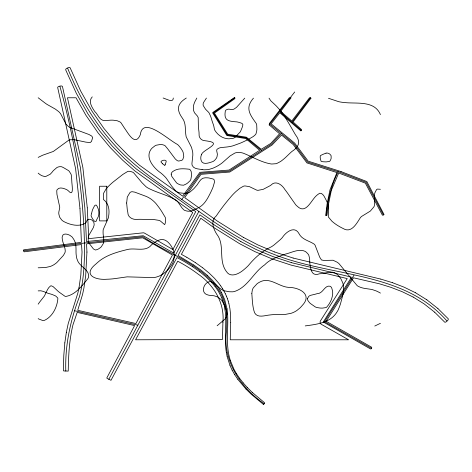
<?xml version="1.0" encoding="UTF-8"?>
<svg xmlns="http://www.w3.org/2000/svg" width="472" height="472" viewBox="0 0 472 472"><rect width="100%" height="100%" fill="white"/><g stroke="black" fill="none" stroke-linecap="round" stroke-linejoin="round"><path stroke-width="0.71" d="M65.803 371.022C64.935 345.457 70.328 320.335 79.485 296.611C83.526 281.241 84.447 265.252 84.494 249.417A286.828 286.828 0 0 0 84.388 241.888C83.243 189.248 74.122 137.181 59.956 86.523M173.295 98.011L173.118 99.155A2.142 2.142 0 0 1 172.427 100.147A1.552 1.552 0 0 1 171.938 100.4L170.516 100.471A11.517 11.517 0 0 1 169.2 100.276L163.123 97.993M230.69 322.435L230.259 339.787L348.584 339.787L321.314 324.311A2.443 2.443 0 0 1 320.458 320.877L347.227 278.586L291.224 265.14A2.443 2.443 0 0 1 291.035 265.081L272.108 258.886A2.443 2.443 0 0 1 271.919 258.815L255.039 251.694A2.443 2.443 0 0 1 254.862 251.611L239.776 243.788A2.443 2.443 0 0 1 239.599 243.694L213.45 227.303M64.823 342.902L63.785 355.64L63.372 370.603L63.732 370.962L68.245 371.086C68.458 355.569 69.278 339.94 72.965 324.813L77.19 312.387L134.608 325.591L106.837 377.877L107.026 378.373L111.003 380.296L176.764 257.818L177.26 257.688L184.381 261.588L192.659 266.715M326.193 215.627C327.68 200.382 331.22 185.478 338.188 171.755M79.084 287.277L80.818 275.188L82.034 252.06L81.526 244.549L24.267 251.812L23.818 251.523L23.6 249.847L81.402 242.337L79.975 208.459M64.829 342.878L66.346 332.359M79.078 287.3L77.862 293.071L68.228 323.556L66.351 332.335M91.538 213.521L92.282 210.618A11.062 11.062 0 0 1 92.66 209.48L94.518 205.839A2.732 2.732 0 0 1 95.191 205.267L96.093 204.995L96.866 205.928A19.736 19.736 0 0 1 97.385 206.836C99.338 210.595 99.592 215.568 96.99 219.102A9.216 9.216 0 0 0 96.654 219.852C95.798 224.985 91.957 217.999 91.155 216.064A2.726 2.726 0 0 1 91.108 215.456L91.45 213.828M165.412 164.091L165.955 162.35A10.779 10.779 0 0 0 166.132 161.654L166.162 161.105A0.702 0.702 0 0 0 166.02 160.787L165.389 160.386A3.451 3.451 0 0 0 163.92 160.214A5.204 5.204 0 0 0 161.802 160.863L161.046 161.613A0.678 0.678 0 0 0 161.023 161.984L162.569 163.766M165.353 164.28L165.017 165.23L164.645 165.212M108.825 379.335L198.848 211.45M201.597 154.568C201.886 150.603 220.052 144.261 210.872 141.753A60.215 60.215 0 0 0 208.96 141.346A48.663 48.663 0 0 0 205.373 140.768L203.243 140.408A5.876 5.876 0 0 1 199.821 137.618L199.473 136.933A5.192 5.192 0 0 1 199.16 135.806L199.06 133.44A16.119 16.119 0 0 0 199.019 132.284L198.382 126.744A12.832 12.832 0 0 1 198.358 125.758L198.21 117.622L197.373 116.012L194.517 112.808L193.567 110.531L193.485 108.318A9.475 9.475 0 0 0 193.508 107.622L193.49 106.1A6.195 6.195 0 0 1 193.567 105.327L194.517 102.418L196.794 98.052M353.982 275.194L324.559 321.686L371.393 348.259M253.446 98.146C244.708 108.082 250.089 114.843 256.255 123.499A9.375 9.375 0 0 1 256.703 124.95L256.892 129.192A26.574 26.574 0 0 1 256.685 131.069L256.007 133.753A4.649 4.649 0 0 1 255.44 134.685L253.364 136.473L249.063 138.969A102.477 102.477 0 0 1 245.169 140.951A107.486 107.486 0 0 1 240.036 143.264L233.091 145.777A35.925 35.925 0 0 1 230.861 146.332L228.631 146.745A48.374 48.374 0 0 1 224.536 147.211L220.359 147.695A11.694 11.694 0 0 0 219.014 148.119L217.126 149.217A1.298 1.298 0 0 0 216.884 149.636L216.737 150.249A2.921 2.921 0 0 0 216.701 150.822L217.403 154.25L216.996 156.834A8.407 8.407 0 0 1 216.253 158.403L214.766 160.203A9.776 9.776 0 0 1 212.996 161.501C209.474 162.734 202.541 165.578 201.09 160.315A8.756 8.756 0 0 1 200.83 157.182L200.865 156.852A7.021 7.021 0 0 1 201.178 155.548A7.458 7.458 0 0 1 201.597 154.568M181.814 199.491L200.435 173.289L229.374 171.076L271.477 144.19L281.277 133.487M291.962 122.254L310.381 97.769L310.948 98.194M310.954 98.2L293.094 121.982L301.561 129.623L300.888 130.933L279.825 112.737L271.146 123.841L294.723 143.152L308.198 161.17L341.02 171.578M92.246 96.872C87.939 101.439 92.005 107.38 94.766 111.528C97.674 114 98.636 118.454 102.259 120.059A8.885 8.885 0 0 0 103.781 120.513L109.02 120.307A25.04 25.04 0 0 1 110.873 120.171A29.559 29.559 0 0 1 113.168 120.183L117.233 120.749L119.959 121.923A6.614 6.614 0 0 1 120.968 122.761L123.387 126.425A30.049 30.049 0 0 0 124.531 128.201C128.254 133.246 135.104 146.886 140.308 134.75C142.768 115.587 167.713 139.482 177.478 144.444A13.222 13.222 0 0 1 178.581 145.512L178.965 145.942A34.356 34.356 0 0 1 180.221 147.5A27.895 27.895 0 0 1 181.254 148.928L181.49 149.288A27.6 27.6 0 0 1 182.44 150.839L182.735 151.394A8.177 8.177 0 0 1 183.171 152.456L183.767 156.444L182.876 159.282A4.006 4.006 0 0 1 181.785 160.327L178.829 161.04A4.159 4.159 0 0 1 177.124 160.545L175.301 158.981L167.849 149.058A48.156 48.156 0 0 0 167.123 148.143L165.141 145.789A2.962 2.962 0 0 0 164.498 145.329L162.751 144.762A12.502 12.502 0 0 0 161.507 144.574L161.111 144.544A9.304 9.304 0 0 0 160.026 144.532L156.267 145.217A7.729 7.729 0 0 0 155.146 145.7L152.132 148.055A16.048 16.048 0 0 0 150.769 149.671C145.11 157.99 153.949 168.244 160.722 172.894A42.905 42.905 0 0 1 163.477 175.271L165.082 176.864A24.367 24.367 0 0 1 166.439 178.44L171.489 185.862L175.495 190.67A9.888 9.888 0 0 0 179.637 192.877L184.487 193.361L188.446 192.818A7.033 7.033 0 0 0 189.644 192.281L193.343 189.178A43.453 43.453 0 0 0 194.452 188.003A34.869 34.869 0 0 0 195.656 186.599C198.688 183.767 200.098 177.867 204.954 177.814A29.376 29.376 0 0 1 206.618 177.797L207.887 177.85A11.877 11.877 0 0 1 208.996 177.991L213.238 179.035A2.484 2.484 0 0 1 214.194 179.98L214.494 182.157L213.137 186.764A39.076 39.076 0 0 1 212.424 188.617L210.978 191.803A110.702 110.702 0 0 1 209.066 195.567C206.476 200.606 203.202 205.727 197.78 208.052A71.697 71.697 0 0 1 195.231 209.332L191.195 210.972A7.658 7.658 0 0 1 189.962 211.185L188.57 211.22A13.487 13.487 0 0 1 187.059 211.078L184.835 210.459A5.611 5.611 0 0 1 183.838 209.857L181.938 207.839L177.631 201.538A10.071 10.071 0 0 0 176.558 200.547C167.678 194.806 156.899 192.918 147.671 187.838A17.499 17.499 0 0 1 145.966 186.641L141.983 182.705L133.694 172.852A5.658 5.658 0 0 0 132.591 172.132L130.673 171.507A11.723 11.723 0 0 0 129.399 171.312L128.561 171.289A3.587 3.587 0 0 0 127.723 171.436L122.879 174.404L113.15 182.015A87.444 87.444 0 0 0 109.716 185.071L107.964 186.794A32.22 32.22 0 0 0 106.082 188.947L103.563 193.296L103.338 199.078A2.242 2.242 0 0 0 103.545 199.591C108.908 203.674 109.646 210.046 108.625 216.359A11.859 11.859 0 0 1 108.336 217.952L105.067 225.398A47.985 47.985 0 0 0 104.153 227.433L103.704 228.519A24.927 24.927 0 0 1 103.415 229.203L103.244 229.616A2.118 2.118 0 0 0 103.144 229.988L103.073 232.147A68.157 68.157 0 0 0 103.156 234.224L103.639 238.342A11.77 11.77 0 0 1 103.751 239.404A16.868 16.868 0 0 1 103.787 240.702L103.586 242.72A4.626 4.626 0 0 1 103.285 243.587L101.409 246.608A7.664 7.664 0 0 1 100.412 247.611L98.772 248.768A19.547 19.547 0 0 1 97.604 249.422L95.58 250.024L93.804 249.181A5.635 5.635 0 0 1 93.279 248.738L88.647 242.685A3.003 3.003 0 0 1 88.417 242.047L88.282 241.05A27.199 27.199 0 0 1 88.205 238.985L88.352 236.808A6.95 6.95 0 0 1 88.642 235.711L93.279 227.74L94.081 225.286A7.245 7.245 0 0 0 94.135 224.159L93.904 222.684A3.628 3.628 0 0 0 93.48 221.763C91.704 218.577 86.99 217.922 86.205 222.253A5.05 5.05 0 0 1 85.42 223.162C78.895 227.162 70.086 224.878 63.696 221.504A11.652 11.652 0 0 1 61.62 219.881L59.614 217.12L58.811 213.928A10.992 10.992 0 0 1 58.817 212.117L59.643 208.105A6.419 6.419 0 0 0 59.714 207.013L57.212 195.638A31.978 31.978 0 0 1 56.929 194.269L56.758 190.788A3.522 3.522 0 0 1 57.224 189.573C59.437 186.57 64.221 188.464 66.959 189.779A11.776 11.776 0 0 1 68.528 190.995C74.428 197.603 71.709 183.673 71.803 181.295A83.131 83.131 0 0 1 71.703 179.401L71.284 175.029A6.75 6.75 0 0 0 70.877 173.908L69.266 171.36A6.626 6.626 0 0 0 68.481 170.575L63.626 167.719A28.792 28.792 0 0 1 62.87 167.33L61.909 166.876A3.823 3.823 0 0 0 61.059 166.669L59.625 166.693A8.048 8.048 0 0 0 58.038 167.058A7.694 7.694 0 0 0 56.87 167.566L53.43 170.54A30.515 30.515 0 0 0 51.873 172.469L50.174 174.262L45.784 176.463A2.561 2.561 0 0 1 44.858 176.599L41.984 175.737A14.077 14.077 0 0 1 39.996 174.581L39.459 174.192A20.738 20.738 0 0 1 38.179 173.135M294.699 91.987L269.783 124.106L293.991 143.871L307.549 162.055L340.69 172.545L366.124 182.334L383.411 214.919M206.423 98.064L203.497 102.571A6.419 6.419 0 0 0 203.155 103.917L203.113 104.66A3.67 3.67 0 0 0 203.273 105.639L205.603 109.303L208.258 111.929A5.493 5.493 0 0 1 209.025 112.849L210.423 115.746A35.648 35.648 0 0 1 211.314 118.372L211.898 120.366A45.613 45.613 0 0 0 212.689 122.755L213.474 124.98A17.01 17.01 0 0 1 213.857 126.39L214.406 129.21A5.67 5.67 0 0 0 214.778 130.201C217.385 134.508 221.816 138.025 226.92 138.632A19.871 19.871 0 0 0 228.979 138.809L233.026 138.349A7.894 7.894 0 0 0 234.82 137.535L240.395 131.776L242.16 127.523A23.157 23.157 0 0 1 242.407 126.697L242.637 125.953A3.174 3.174 0 0 0 242.726 125.546C243.676 123.328 240.508 122.903 239.027 122.401A32.19 32.19 0 0 0 236.897 121.888C228.66 121.292 223.811 120.749 225.232 111.657A3.422 3.422 0 0 1 225.356 111.085L225.61 110.501A2.183 2.183 0 0 1 226.082 109.958L227.775 109.256A5.34 5.34 0 0 1 229.197 109.197L232.017 109.604A3.64 3.64 0 0 0 232.702 109.522L233.103 109.415A7.581 7.581 0 0 0 234.2 108.961L236.513 107.368L244.762 98.135M269.134 124.897L269.624 124.242L269.435 123.387L289.301 97.769L291.112 97.769L280.692 111.392L291.796 121.021L309.484 97.769L310.381 97.769M263.547 404.533L264.627 403.236L264.562 402.734L252.485 392.604M217.138 325.757L225.232 318.871A9.8 9.8 0 0 0 226.312 317.031L227.05 314.204L226.584 311.231A46.87 46.87 0 0 0 224.218 304.788L221.51 299.991L218.471 297.513A18.491 18.491 0 0 0 216.642 296.611L214.028 295.761L209.804 295.354A10.095 10.095 0 0 1 207.462 294.805C199.768 292.628 204.323 281.318 210.683 281.56C216.943 283.578 219.592 290.799 226.802 291.265A19.187 19.187 0 0 0 229.551 291.761L232.448 291.82A12.366 12.366 0 0 0 234.519 291.495C247.959 287.023 253.393 272.45 264.674 264.851C270.185 258.939 278.185 256.815 285.495 254.072C291.737 252.632 299.124 248.29 305.354 251.464A20.727 20.727 0 0 1 306.717 252.603L308.316 254.349A5.074 5.074 0 0 1 308.788 255.204L309.473 257.913A20.939 20.939 0 0 1 309.673 259.877L309.803 262.998A15.564 15.564 0 0 0 310.051 264.768C310.924 270.426 312.092 276.604 319.579 273.778C325.055 273.866 331.739 269.919 336.495 273.925A11.21 11.21 0 0 1 337.793 274.969L339.752 277.194A21.382 21.382 0 0 1 341.185 279.389L342.719 282.793A17.948 17.948 0 0 1 343.569 286.734L343.185 293.696L340.507 303.762A115.469 115.469 0 0 1 339.38 306.977L338.359 309.514A17.611 17.611 0 0 1 337.096 311.815C330.559 322.883 316.736 324.323 305.242 325.91M186.281 98.028C177.024 103.746 176.345 109.716 182.328 118.088C186.352 123.257 184.882 130.107 186.045 136.154A6 6 0 0 0 186.363 137.204L191.538 147.447L192.641 151.766A25.429 25.429 0 0 1 192.794 153.512A20.874 20.874 0 0 1 192.806 155.412L191.957 163.277A4.991 4.991 0 0 0 191.968 164.244A6.531 6.531 0 0 0 192.24 165.513C193.88 169.165 198.706 168.87 202.063 169.59M234.85 97.769L213.468 112.885L227.28 134.909L246.118 137.877L261.441 150.48M38.179 157.394L42.669 155.217L53.348 151.447L68.605 140.302A5.788 5.788 0 0 1 70.08 139.753L74.428 139.706L85.874 142.143L90.146 142.579L91.48 141.494L92.671 137.606L91.816 136.142L89.019 134.508L69.909 127.446A22.143 22.143 0 0 1 68.434 126.561L65.915 123.971L60.622 113.764A16.313 16.313 0 0 0 58.628 111.563L55.354 109.115L47.129 104.465A34.22 34.22 0 0 1 44.958 102.961L38.179 97.769M374.774 326.034L380.426 323.308M326.04 153.158L323.981 153.949A15.523 15.523 0 0 1 323.438 154.155L320.606 155.477A1.634 1.634 0 0 0 320.246 156.055L320.211 157.89A20.845 20.845 0 0 0 320.624 159.766L321.096 161.235A0.637 0.637 0 0 0 321.279 161.412L322.582 161.69A32.686 32.686 0 0 0 323.615 161.778L325.102 161.861A37.766 37.766 0 0 0 326.282 161.89L329.344 161.453A2.36 2.36 0 0 0 330.052 160.905L330.89 159.241A9.947 9.947 0 0 0 331.143 158.226L331.114 155.866A2.82 2.82 0 0 0 330.866 155.3L329.904 154.214A5.817 5.817 0 0 0 328.37 153.341A3.894 3.894 0 0 0 326.034 153.135M23.73 250.85L84.417 243.033L143.004 236.755C169.354 254.927 205.768 265.052 221.763 295.277C227.286 306.34 227.162 318.978 226.513 331.019C222.483 360.95 240.372 387.359 264.196 403.755M38.179 290.876C42.828 289.967 46.268 293.348 50.598 294.009A38.167 38.167 0 0 1 52.498 294.616L55.737 296.032L57.56 297.791A3.009 3.009 0 0 1 57.873 298.664C57.159 307.16 52.593 316.517 44.604 320.299A6.071 6.071 0 0 1 42.551 320.458L38.58 318.919A5.074 5.074 0 0 1 38.179 318.582M38.179 267.789L45.359 267.553L50.156 266.491A20.095 20.095 0 0 0 54.286 264.473L55.826 263.376A15.936 15.936 0 0 0 57.513 261.836L63.443 255.37L64.959 252.638A6.354 6.354 0 0 0 65.254 250.844C65.124 246.266 62.174 242.242 62.139 237.652A5.463 5.463 0 0 1 62.334 236.49C62.717 233.374 66.558 233.793 68.658 234.779A12.638 12.638 0 0 1 70.074 235.451L72.186 237.062L73.715 239.269A25.458 25.458 0 0 1 74.647 241.074L75.308 242.702A9.157 9.157 0 0 1 75.597 243.8L75.909 246.549A57.543 57.543 0 0 1 76.01 248.673A46.185 46.185 0 0 1 76.027 250.03L76.016 251.847A34.149 34.149 0 0 0 76.193 254.957L76.659 257.942A12.001 12.001 0 0 0 77.266 259.706C79.084 266.562 89.367 269.294 88.659 276.81A11.098 11.098 0 0 1 88.459 277.394A10.443 10.443 0 0 1 87.81 278.781C81.963 285.973 75.467 294.758 65.82 296.457A2.307 2.307 0 0 1 64.764 296.121L60.51 293.112A50.917 50.917 0 0 1 58.274 291.442L53.118 286.622L51.324 285.82A1.9 1.9 0 0 0 50.528 285.979L48.899 287.501A22.267 22.267 0 0 0 47.011 290.599L44.433 295.968L40.681 300.764A43.949 43.949 0 0 0 39.412 302.399A34.556 34.556 0 0 0 38.179 304.163M74.741 310.777L137.859 325.184M380.426 189.284L377.523 189.089A2.372 2.372 0 0 0 376.556 189.614L374.892 192.771A11.694 11.694 0 0 0 374.579 194.311L374.361 205.68A5.275 5.275 0 0 1 373.853 206.919L370.319 211.09L361.67 216.4A9.475 9.475 0 0 0 360.331 217.734C356.608 223.474 351.392 233.699 343.032 228.448A62.623 62.623 0 0 1 340.253 227.014L338.135 225.787A42.515 42.515 0 0 1 331.804 221.091L328.317 216.902L328.359 212.146A45.985 45.985 0 0 1 328.512 210.665L328.642 206.984L327.456 203.072A70.151 70.151 0 0 0 326.712 201.343L326.158 200.163A43.229 43.229 0 0 0 324.86 197.668C323.745 195.107 320.818 191.231 318.039 194.34A32.391 32.391 0 0 0 316.464 195.614C311.066 200.281 305.868 214.872 297.165 206.152A14.054 14.054 0 0 1 295.732 204.795L289.141 195.408A102.601 102.601 0 0 0 288.103 193.892A113.882 113.882 0 0 0 284.781 189.378C282.085 184.758 275.613 180.062 270.993 185.101A22.904 22.904 0 0 1 269.954 185.785L263.193 189.337L258.019 190.34A5.688 5.688 0 0 1 256.579 190.068L249.399 186.623L244.968 185.933A6.136 6.136 0 0 0 243.357 186.263L239.864 188.275L236.012 191.484A62.894 62.894 0 0 0 231.876 195.656C226.283 202.081 221.014 208.789 216.312 215.887C210.3 220.849 213.226 228.525 216.677 234.077C224.932 244.437 218.683 258.621 225.12 269.571A18.284 18.284 0 0 0 226.342 271.406C230.59 278.403 239.505 273.577 244.071 269.494A52.829 52.829 0 0 0 248.343 265.577C254.709 257.753 262.308 251.086 271.477 246.744A41.353 41.353 0 0 0 274.138 244.897L280.309 239.634A50.48 50.48 0 0 0 282.309 237.605C285.755 232.236 294.528 225.356 298.947 233.563C301.927 239.628 308.948 240.661 314.069 244.053A5.729 5.729 0 0 1 315.143 245.34L319.692 257.128L321.462 259.948L323.786 260.432L333.043 260.249L337.179 262.214A26.414 26.414 0 0 1 339.014 263.653L356.968 285.407A7.446 7.446 0 0 0 358.041 286.209L360.095 287.171A28.922 28.922 0 0 0 361.552 287.66A25.453 25.453 0 0 0 365.157 288.481L371.942 289.472L376.119 290.905A43.017 43.017 0 0 1 377.24 291.413A36.067 36.067 0 0 1 380.432 293.094M293.142 258.048L380.815 279.105M291.814 262.762L351.209 277.099L351.274 277.565L323.302 321.998L370.538 348.944C371.346 349.209 372.101 347.575 371.541 347.174L326.17 321.284L353.54 277.807L379.523 283.825L390.851 287.318L402.097 291.649L413.165 297.059M380.839 279.111L392.45 282.687M274.615 251.983L293.112 258.036M291.784 262.751L272.887 256.567L256.007 249.446L240.915 241.623M341.044 171.584L366.838 181.549L384.055 214.565L382.786 215.244L382.338 215.067L365.369 183.16L338.695 173.012L331.362 190.269L328.477 204.364L326.948 215.35L325.692 215.503L327.061 204.158L329.975 189.874L336.943 172.569L306.953 162.923L293.254 144.591L281.513 135.051L272.084 145.01L229.77 172.032L200.995 174.315L184.705 197.626L217.456 221.156L243.328 237.363M392.48 282.698L404.056 287.153L415.484 292.746M328.488 98.282L338.589 101.639A36.373 36.373 0 0 0 340.89 102.094A51.944 51.944 0 0 0 345.215 102.613C357.416 103.852 374.491 100.465 380.426 114.596M274.586 251.971L258.072 245.009L243.357 237.375M186.788 257.305L181.395 254.349L200.771 218.217L213.32 227.221M415.513 292.758L426.824 299.797M413.189 297.071L424.045 303.826L434.629 312.175M186.9 257.37L195.325 262.585M193.791 265.016L178.038 255.494L199.88 214.848L214.736 225.227L240.885 241.611M195.455 262.674L202.718 267.819M193.815 265.028L201.031 270.143L207.184 275.205M192.682 266.727L199.803 271.778M426.841 299.808L437.874 308.511M269.14 124.897L279.589 133.759L270.828 143.388L261.222 149.294L246.413 137.216L227.699 134.19L214.618 113.374L214.742 112.849L234.956 98.571L234.59 97.433L212.789 112.483L212.701 113.014L226.831 135.505L245.806 138.567L259.653 150.291L229.067 170.05L199.886 172.351L182.629 196.134L139.458 165.206L127.871 155.011L115.941 142.88L103.923 128.425L92.105 111.303L80.694 91.09L70.086 67.703C69.496 66.806 65.466 68.493 65.632 69.72L76.322 93.303L87.939 113.888L100.017 131.381L112.289 146.143L124.49 158.557L136.396 169.029L195.738 211.633L173.702 253.075L143.222 235.723L86.494 241.558L84.86 208.081L80.435 167.784L62.434 86.394C62.009 85.355 57.643 86.317 57.655 87.45L75.591 168.569L79.975 208.435M202.854 267.925L209.037 273.005A2.443 2.443 0 0 1 209.184 273.14L214.371 278.161A2.443 2.443 0 0 1 214.524 278.321L218.778 283.271A2.443 2.443 0 0 1 218.89 283.412L220.719 285.89M199.827 271.795L205.816 276.722L210.866 281.607L214.99 286.398M263.541 404.533L251.11 394.114L246 389.081M279.56 111.504L301.354 130.396M437.892 308.523L448.288 318.824C448.884 319.868 445.645 322.824 444.742 322.199L434.647 312.187M207.208 275.229L212.359 280.215L218.4 287.578M247.475 387.671L252.461 392.586M446.795 320.807C403.011 270.881 331.025 277.288 273.736 254.266A210.441 210.441 0 0 1 261.028 249.063C233.54 236.661 209.267 218.489 184.57 201.444C166.876 188.641 148.639 176.493 132.107 162.173C103.067 137.01 81.904 103.822 67.697 68.34M245.983 389.064L237.864 379.411M243.174 382.88L247.458 387.654M239.516 378.214L243.157 382.857M215.008 286.421L218.276 291.088L221.864 297.974M236.46 373.659L239.499 378.184M234.72 374.733L237.847 379.388M220.796 285.991L222.418 288.439M218.412 287.595L220.005 290.009M222.483 288.551L223.917 290.982M220.017 290.026L221.433 292.422M236.442 373.629L233.947 369.198L230.36 360.537M232.13 370.142L234.702 374.703M269.028 98.176L270.863 100.872L273.772 103.58A84.984 84.984 0 0 1 276.58 106.283L280.48 110.619A40.934 40.934 0 0 1 283.011 114.147C287.601 120.785 291.366 127.8 295.431 134.744C300.859 141.671 299.142 146.78 292.068 151.364A31.948 31.948 0 0 0 290.61 152.627L285.784 157.253A54.174 54.174 0 0 1 283.554 159.206L283.229 159.465A48.958 48.958 0 0 1 281.607 160.74A59.301 59.301 0 0 1 280.451 161.577L276.45 163.666L271.789 164.02A12.054 12.054 0 0 1 270.426 163.837C260.585 162.043 252.278 156.663 243.086 153.123A21.022 21.022 0 0 0 241.511 152.727L240.118 152.497A11.894 11.894 0 0 0 238.366 152.421L236.478 152.621A10.343 10.343 0 0 0 234.908 153.046L230.13 155.884L222.454 162.651A27.464 27.464 0 0 1 220.902 163.837L219.002 165.1A40.663 40.663 0 0 1 216.023 166.775L215.22 167.171A39.571 39.571 0 0 1 212.766 168.238L208.347 169.625L204.246 169.802A44.02 44.02 0 0 1 202.063 169.59M223.982 291.1L225.238 293.519M221.439 292.439L224.684 299.578L227.044 308.889M230.047 365.623L232.118 370.113M225.292 293.637L226.383 296.038M226.43 296.162L227.368 298.552M221.875 297.997L222.76 300.275M230.035 365.593L227.197 356.773M222.766 300.292L224.129 304.759M227.41 298.676L228.194 301.053M228.23 301.165L228.885 303.537M230.354 360.502C225.339 345.303 228.536 329.137 227.587 313.496L227.05 308.924M228.926 303.708L229.87 308.352A2.443 2.443 0 0 1 229.899 308.552L230.442 313.16A2.443 2.443 0 0 1 230.46 313.384L230.69 322.305M224.135 304.788L225.551 313.65C226.365 326.559 224.283 339.557 226.324 352.395M226.324 352.425L227.185 356.743M87.285 207.798L82.865 167.507A2.443 2.443 0 0 0 82.824 167.247L67.455 97.769L76.033 97.769L85.815 115.097A2.443 2.443 0 0 0 85.928 115.28L98.005 132.78A2.443 2.443 0 0 0 98.135 132.951L110.418 147.718A2.443 2.443 0 0 0 110.554 147.872L122.749 160.279A2.443 2.443 0 0 0 122.879 160.403L134.774 170.864A2.443 2.443 0 0 0 134.968 171.017L192.753 212.465L172.87 249.546L144.538 233.144A2.443 2.443 0 0 0 143.057 232.832L88.754 238.655L87.296 207.951M164.569 165.2A9.033 9.033 0 0 1 162.586 163.749M171.194 174.174L171.66 176.192L173.82 179.224A51.802 51.802 0 0 1 174.593 180.227L176.386 182.623A5.788 5.788 0 0 0 177.33 183.49L179.543 184.599A14.237 14.237 0 0 0 180.841 184.983L183.614 185.219L186.352 183.903A25.842 25.842 0 0 0 187.838 182.847L190.175 180.64A5.221 5.221 0 0 0 190.83 179.46L191.538 175.549L191.237 171.773A13.617 13.617 0 0 0 190.971 171.106L190.098 169.684A2.018 2.018 0 0 0 189.508 169.259C183.968 168.634 177.472 167.991 172.717 171.584A5.723 5.723 0 0 0 172.209 172.038L171.525 172.929A2.779 2.779 0 0 0 171.265 173.619L171.194 174.174M86.936 252.048L85.692 275.689L83.91 288.127L82.594 294.322L77.715 310.299L135.912 323.55L172.457 255.033L142.709 237.817L86.895 243.8L86.565 244.219L86.936 252.06M307.372 298.682L307.809 300.375L309.248 302.357A14.968 14.968 0 0 0 310.393 303.496L315.178 306.859A9.646 9.646 0 0 0 316.913 307.532L320.022 308.033A26.703 26.703 0 0 0 322.523 308.098L325.863 307.602A3.292 3.292 0 0 0 326.718 307.083L328.477 304.93A52.339 52.339 0 0 0 329.167 303.856L330.376 301.761A23.5 23.5 0 0 0 331.657 298.8L332.477 295.714A15.122 15.122 0 0 0 332.683 292.669A17.499 17.499 0 0 0 332.5 290.681L331.633 287.719A3.54 3.54 0 0 0 331.067 286.988L330.837 286.775A4.26 4.26 0 0 0 330.022 286.244C324.588 284.899 323.007 293.838 317.225 293.625A44.852 44.852 0 0 1 315.025 294.262L310.635 295.313A5.823 5.823 0 0 0 309.455 295.879A5.906 5.906 0 0 0 308.782 296.369L307.372 298.682M174.192 255.423L174.186 256.225A20.426 20.426 0 0 1 173.838 259.464L173.236 261.789A15.281 15.281 0 0 1 172.351 263.907L169.035 268.597A37.258 37.258 0 0 1 167.112 270.627L163.678 273.536A24.013 24.013 0 0 1 160.209 275.595A25.087 25.087 0 0 1 158.798 276.226L156.621 276.993A18.78 18.78 0 0 1 153.542 277.613L127.174 276.852L115.61 278.498A74.765 74.765 0 0 1 106.855 279.241C95.486 280.215 82.104 274.987 96.081 263.86A58.823 58.823 0 0 1 100.377 260.219C108.436 254.373 118.431 251.729 127.971 249.375C135.694 247.747 145.807 252.148 151.512 244.88A21.629 21.629 0 0 1 153.14 243.487L153.707 243.062A26.172 26.172 0 0 1 155.955 241.605L157.489 240.785A18.738 18.738 0 0 1 158.905 240.171C165.79 236.973 171.737 245.369 173.649 251.122A20.532 20.532 0 0 1 174.109 253.883L174.192 255.423M251.824 293.36C252.331 299.844 252.396 306.611 254.591 312.788C257.683 318.482 265.158 315.29 270.161 314.936A41.979 41.979 0 0 1 273.2 314.641L285.176 314.435L291.2 313.272A22.255 22.255 0 0 0 296.923 310.452L299.986 307.939A26.65 26.65 0 0 0 302.109 305.632C312.547 294.864 300.398 288.038 290.062 287.401C279.377 287.725 270.114 276.185 259.582 282.162A18.367 18.367 0 0 0 257.051 283.778L253.293 287.879A10.207 10.207 0 0 0 252.313 290.15L251.824 293.36M126.649 203.007L127.275 209.662A55.023 55.023 0 0 0 127.782 212.152C127.664 217.793 133.352 220.105 138.119 219.338A86.535 86.535 0 0 1 140.744 219.303L154.356 219.622L159.082 220.394A7.735 7.735 0 0 1 160.403 221.026L164.651 224.642L165.218 223.297A35.282 35.282 0 0 0 165.536 221.338L165.359 217.557L161.79 211.615A103.232 103.232 0 0 0 159.088 207.615L156.197 203.839A27.052 27.052 0 0 0 154.71 202.24L154.326 201.863A33.996 33.996 0 0 0 151.972 199.815L150.928 199.025A18.756 18.756 0 0 0 149.925 198.358L149.211 197.939A38.497 38.497 0 0 0 148.403 197.485A35.5 35.5 0 0 0 146.361 196.47L134.756 192.145L132.13 191.697A3.953 3.953 0 0 0 131.352 191.838L130.514 192.181A3.133 3.133 0 0 0 129.971 192.558L127.292 197.013L126.649 203.007M222.908 322.376L222.459 339.48L135.582 339.787L177.72 261.217A145.346 145.346 0 0 1 198.051 274.055C213.704 284.817 224.814 302.894 222.908 322.376M106.79 186.245L99.616 186.245L99.616 220.884L106.79 220.884L106.79 186.245"/></g></svg>
